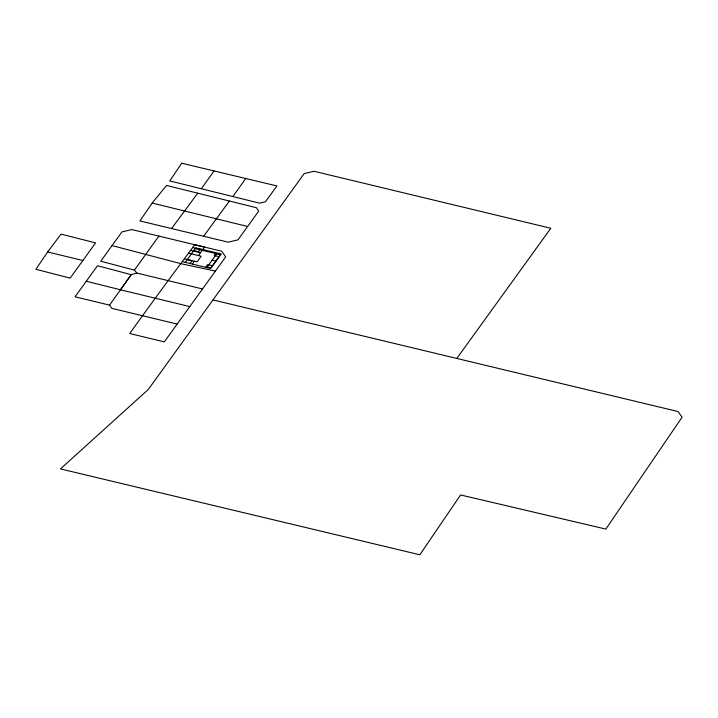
<?xml version="1.0" encoding="UTF-8"?>
<svg xmlns="http://www.w3.org/2000/svg" width="718" height="718" viewBox="0 0 718 718"><rect width="100%" height="100%" fill="white"/><g stroke="black" fill="none" stroke-linecap="round" stroke-linejoin="round"><path stroke-width="1.08" d="M47.657 251.973L61.039 234.131L95.611 242.89L70.158 278.144L35.9 269.277L47.657 251.973L82.875 260.508M152.198 203.05L139.902 220.92L228.18 242.172L237.99 239.83L258.731 211.092L256.344 207.69L166.522 185.441L152.198 203.05L247.629 226.493M86.295 281.259L120.561 289.803L131.188 274.671L97.513 265.705L75.058 296.821L109.558 305.132L131.17 274.68L136.887 273.073L202.53 288.95M201.318 188.735L214.054 170.938M232.829 196.535L245.771 178.513M198.455 255.563L204.576 247.091L194.793 244.73C172.858 274.159 151.067 303.669 129.725 333.538L164.314 341.876L225.685 256.873L221.656 251.201L131.735 229.563L121.943 231.896L100.78 261.19L134.392 270.147L158.884 236.087M185.244 262.393L195.772 247.836L220.964 253.903L210.437 268.469L182.543 261.684M190.01 263.542L192.011 260.787L187.236 259.638M199.981 249.756L198.545 251.74L193.77 250.591M192.325 264.044L194.372 261.217M205.671 267.32L207.673 264.556L212.438 265.705M215.642 253.526L214.206 255.518L218.972 256.667M456.899 358.309L550.805 228.27L313.999 171.27L304.208 173.594L148.294 389.479L60.456 468.908L419.824 554.781L460.588 494.953L605.848 529.094L682.1 417.167L677.963 411.522L212.968 299.927M229.41 201.022L203.625 236.258M197.773 193.187L171.575 228.539M215.427 271.072L181.071 263.721L112.044 245.592M177.166 324.06L111.82 308.363L109.558 305.132M192.747 247.557L202.539 249.918M195.206 248.607L220.408 254.675M190.71 250.385L200.493 252.745M188.663 253.212L201.193 256.227L197.109 261.882L184.58 258.857M212.124 260.185L216.037 261.128M120.561 289.803L189.785 306.595M134.392 270.147L136.887 273.073M181.681 163.219L169.789 180.927L259.584 203.167L265.445 201.794L276.906 185.944L181.681 163.219M217.024 253.409L207.224 266.97L211.137 267.913L220.938 254.351L217.024 253.409"/></g></svg>
